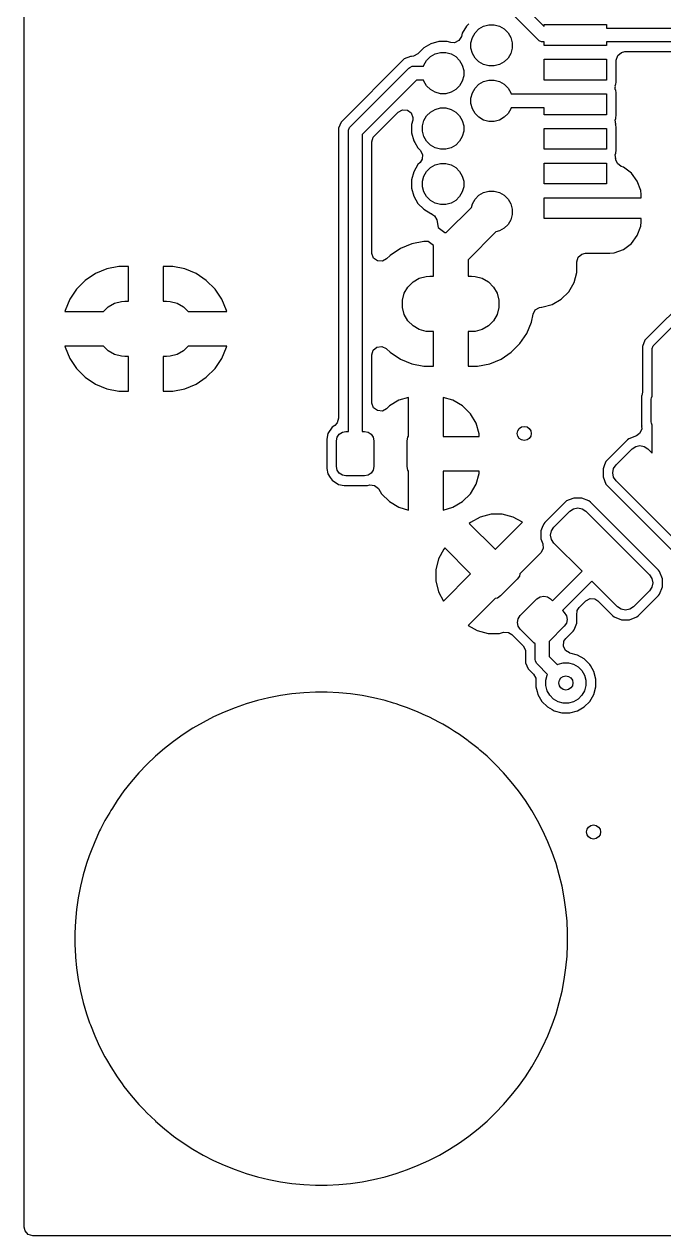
# Model space of a CAD drawing. Header units: inches. Extents: x 5.14 to 7.42, y -4.57 to -3.18.
# Drawn here: x 5.141 to 5.504, y -4.566 to -3.877 of the extents above; entities that cross this region are included whole.
import ezdxf

# ---------------------------------------------------------------- set-up
doc = ezdxf.new("R2010")
doc.units = ezdxf.units.IN
doc.header["$MEASUREMENT"] = 0
doc.layers.add('F.Cu', color=13, linetype='CONTINUOUS', true_color=0xc83434)

msp = doc.modelspace()

# ---------------------------------------------------------------- linework, layer by layer
at = {"layer": 'F.Cu', "linetype": 'CONTINUOUS'}
for p, q in [((5.14062, -4.04061), (5.14062, -3.68707)), ((5.41764, -3.86028), (5.43606, -3.87871)), ((5.43253, -3.88631), (5.41343, -3.86721)), ((5.39182, -3.87844), (5.38947, -3.88252)), ((5.39313, -3.87713), (5.39182, -3.87844)), ((5.39182, -3.87844), (5.39182, -3.87844)), ((5.39677, -3.88224), (5.39895, -3.88006)), ((5.39895, -3.88006), (5.40162, -3.87852)), ((5.40162, -3.87852), (5.4046, -3.87772)), ((5.4046, -3.87772), (5.40768, -3.87772)), ((5.40768, -3.87772), (5.41066, -3.87852)), ((5.41066, -3.87852), (5.41333, -3.88006)), ((5.41333, -3.88006), (5.41551, -3.88224)), ((5.43606, -3.87871), (5.43606, -3.87762)), ((5.43606, -3.87762), (5.4715, -3.87762)), ((5.4715, -3.87762), (5.4715, -3.87959)), ((5.4715, -3.87959), (5.57861, -3.87959)), ((5.37168, -3.8885), (5.3676, -3.89086)), ((5.37623, -3.88728), (5.37168, -3.8885)), ((5.37168, -3.8885), (5.37168, -3.8885)), ((5.38094, -3.88728), (5.37623, -3.88728)), ((5.38299, -3.88783), (5.38094, -3.88728)), ((5.38506, -3.88793), (5.38299, -3.88783)), ((5.38754, -3.88673), (5.38506, -3.88793)), ((5.38897, -3.88438), (5.38754, -3.88673)), ((5.38947, -3.88252), (5.38897, -3.88438)), ((5.38947, -3.88252), (5.38947, -3.88252)), ((5.39443, -3.88789), (5.39523, -3.88491)), ((5.39443, -3.89097), (5.39443, -3.88789)), ((5.39523, -3.88491), (5.39677, -3.88224)), ((5.41551, -3.88224), (5.41705, -3.88491)), ((5.41705, -3.88491), (5.41785, -3.88789)), ((5.41785, -3.88789), (5.41785, -3.89097)), ((5.43313, -3.8868), (5.43253, -3.88631)), ((5.43455, -3.88739), (5.43313, -3.8868)), ((5.43531, -3.88746), (5.43455, -3.88739)), ((5.43606, -3.88746), (5.43531, -3.88746)), ((5.43606, -3.88943), (5.43606, -3.88746)), ((5.58024, -3.88746), (5.4715, -3.88746)), ((5.4715, -3.88746), (5.4715, -3.88943)), ((5.36416, -3.89429), (5.36175, -3.89561)), ((5.3676, -3.89086), (5.36416, -3.89429)), ((5.3676, -3.89086), (5.3676, -3.89086)), ((5.37139, -3.89581), (5.37406, -3.89427)), ((5.37406, -3.89427), (5.37704, -3.89347)), ((5.37704, -3.89347), (5.38012, -3.89347)), ((5.38012, -3.89347), (5.3831, -3.89427)), ((5.3831, -3.89427), (5.38577, -3.89581)), ((5.39523, -3.89395), (5.39443, -3.89097)), ((5.39677, -3.89662), (5.39523, -3.89395)), ((5.41705, -3.89395), (5.41551, -3.89662)), ((5.41785, -3.89097), (5.41705, -3.89395)), ((5.4715, -3.88943), (5.43606, -3.88943)), ((5.47702, -3.89786), (5.47779, -3.89522)), ((5.47779, -3.89522), (5.47987, -3.89342)), ((5.47987, -3.89342), (5.4819, -3.89298)), ((5.4819, -3.89298), (5.58212, -3.89298)), ((5.35652, -3.89716), (5.32068, -3.933)), ((5.36, -3.89572), (5.35652, -3.89716)), ((5.3591, -3.90239), (5.35969, -3.9019)), ((5.35969, -3.9019), (5.36111, -3.90132)), ((5.36071, -3.89572), (5.36, -3.89572)), ((5.36175, -3.89561), (5.36071, -3.89572)), ((5.36111, -3.90132), (5.36188, -3.90124)), ((5.36188, -3.90124), (5.36751, -3.90124)), ((5.36751, -3.90124), (5.36767, -3.90066)), ((5.36767, -3.90066), (5.36921, -3.89799)), ((5.36921, -3.89799), (5.37139, -3.89581)), ((5.38577, -3.89581), (5.38795, -3.89799)), ((5.38795, -3.89799), (5.38949, -3.90066)), ((5.38949, -3.90066), (5.39029, -3.90364)), ((5.39895, -3.8988), (5.39677, -3.89662)), ((5.40162, -3.90034), (5.39895, -3.8988)), ((5.4046, -3.90114), (5.40162, -3.90034)), ((5.40768, -3.90114), (5.4046, -3.90114)), ((5.41066, -3.90034), (5.40768, -3.90114)), ((5.41333, -3.8988), (5.41066, -3.90034)), ((5.41551, -3.89662), (5.41333, -3.8988)), ((5.43606, -3.90911), (5.43606, -3.8973)), ((5.43606, -3.8973), (5.4715, -3.8973)), ((5.4715, -3.8973), (5.4715, -3.90911)), ((5.47702, -3.90478), (5.47702, -3.89786)), ((5.32592, -3.93557), (5.3591, -3.90239)), ((5.36351, -3.90911), (5.33264, -3.93999)), ((5.36751, -3.90911), (5.36351, -3.90911)), ((5.36767, -3.9097), (5.36751, -3.90911)), ((5.39029, -3.90672), (5.38949, -3.9097)), ((5.39029, -3.90364), (5.39029, -3.90672)), ((5.40162, -3.91001), (5.4046, -3.90922)), ((5.4046, -3.90922), (5.40768, -3.90922)), ((5.40768, -3.90922), (5.41066, -3.91001)), ((5.4715, -3.90911), (5.43606, -3.90911)), ((5.47702, -3.90966), (5.47702, -3.90478)), ((5.36921, -3.91237), (5.36767, -3.9097)), ((5.37139, -3.91455), (5.36921, -3.91237)), ((5.37406, -3.91609), (5.37139, -3.91455)), ((5.37704, -3.91689), (5.37406, -3.91609)), ((5.3831, -3.91609), (5.38012, -3.91689)), ((5.38577, -3.91455), (5.3831, -3.91609)), ((5.38795, -3.91237), (5.38577, -3.91455)), ((5.38949, -3.9097), (5.38795, -3.91237)), ((5.39523, -3.91641), (5.39677, -3.91374)), ((5.39677, -3.91374), (5.39895, -3.91155)), ((5.39895, -3.91155), (5.40162, -3.91001)), ((5.41066, -3.91001), (5.41333, -3.91155)), ((5.41333, -3.91155), (5.41551, -3.91374)), ((5.41551, -3.91374), (5.41705, -3.91641)), ((5.47637, -3.91338), (5.4765, -3.91279)), ((5.47644, -3.91446), (5.47637, -3.91338)), ((5.47644, -3.91218), (5.47667, -3.91138)), ((5.4765, -3.91279), (5.47644, -3.91218)), ((5.4767, -3.91483), (5.47644, -3.91446)), ((5.47667, -3.91138), (5.47688, -3.91035)), ((5.47702, -3.91644), (5.4767, -3.91483)), ((5.47688, -3.91035), (5.47702, -3.90966)), ((5.38012, -3.91689), (5.37704, -3.91689)), ((5.39443, -3.91938), (5.39523, -3.91641)), ((5.39443, -3.92247), (5.39443, -3.91938)), ((5.39523, -3.92545), (5.39443, -3.92247)), ((5.41705, -3.91641), (5.41721, -3.91699)), ((5.41721, -3.91699), (5.43606, -3.91699)), ((5.43606, -3.91699), (5.4715, -3.91699)), ((5.4715, -3.91699), (5.4715, -3.9288)), ((5.47702, -3.92447), (5.47702, -3.91644)), ((5.34636, -3.93407), (5.35314, -3.92729)), ((5.35314, -3.92729), (5.35556, -3.92597)), ((5.35556, -3.92597), (5.3583, -3.92617)), ((5.3583, -3.92617), (5.3605, -3.92782)), ((5.3605, -3.92782), (5.36146, -3.93039)), ((5.36767, -3.93215), (5.36921, -3.92948)), ((5.36921, -3.92948), (5.37139, -3.9273)), ((5.37139, -3.9273), (5.37406, -3.92576)), ((5.37406, -3.92576), (5.37704, -3.92496)), ((5.37704, -3.92496), (5.38012, -3.92496)), ((5.38012, -3.92496), (5.3831, -3.92576)), ((5.3831, -3.92576), (5.38577, -3.9273)), ((5.38577, -3.9273), (5.38795, -3.92948)), ((5.38795, -3.92948), (5.38949, -3.93215)), ((5.39677, -3.92812), (5.39523, -3.92545)), ((5.39895, -3.9303), (5.39677, -3.92812)), ((5.41551, -3.92812), (5.41333, -3.9303)), ((5.41705, -3.92545), (5.41551, -3.92812)), ((5.41721, -3.92486), (5.41705, -3.92545)), ((5.43606, -3.92486), (5.41721, -3.92486)), ((5.43606, -3.9288), (5.43606, -3.92486)), ((5.4715, -3.9288), (5.43606, -3.9288)), ((5.47679, -3.93049), (5.47702, -3.92934)), ((5.47702, -3.92934), (5.47702, -3.92447)), ((5.32068, -3.933), (5.31924, -3.93647)), ((5.31924, -3.93647), (5.31924, -4.10124)), ((5.32484, -3.93759), (5.32543, -3.93617)), ((5.32543, -3.93617), (5.32592, -3.93557)), ((5.33959, -3.94084), (5.34636, -3.93407)), ((5.36131, -3.932), (5.36069, -3.93432)), ((5.36069, -3.93432), (5.36069, -3.93432)), ((5.36069, -3.93432), (5.36069, -3.93903)), ((5.36146, -3.93039), (5.36131, -3.932)), ((5.36687, -3.93513), (5.36767, -3.93215)), ((5.36687, -3.93821), (5.36687, -3.93513)), ((5.38949, -3.93215), (5.39029, -3.93513)), ((5.39029, -3.93513), (5.39029, -3.93821)), ((5.40162, -3.93184), (5.39895, -3.9303)), ((5.4046, -3.93264), (5.40162, -3.93184)), ((5.40768, -3.93264), (5.4046, -3.93264)), ((5.41066, -3.93184), (5.40768, -3.93264)), ((5.41333, -3.9303), (5.41066, -3.93184)), ((5.43606, -3.94848), (5.43606, -3.93667)), ((5.43606, -3.93667), (5.4715, -3.93667)), ((5.4715, -3.93667), (5.4715, -3.94848)), ((5.47644, -3.93187), (5.47667, -3.93106)), ((5.47667, -3.93403), (5.47644, -3.93187)), ((5.4766, -3.93405), (5.47667, -3.93403)), ((5.4767, -3.93452), (5.4766, -3.93405)), ((5.47667, -3.93106), (5.47679, -3.93049)), ((5.47702, -3.93613), (5.4767, -3.93452)), ((5.47702, -3.94903), (5.47702, -3.93613)), ((5.32476, -3.93836), (5.32484, -3.93759)), ((5.32476, -4.1088), (5.32476, -3.93836)), ((5.33264, -3.93999), (5.33264, -4.1088)), ((5.33816, -3.94429), (5.33893, -3.94166)), ((5.33893, -3.94166), (5.33959, -3.94084)), ((5.36069, -3.93903), (5.36191, -3.94358)), ((5.36191, -3.94358), (5.36191, -3.94358)), ((5.36191, -3.94358), (5.36191, -3.94358)), ((5.36191, -3.94358), (5.36251, -3.94463)), ((5.36767, -3.94119), (5.36687, -3.93821)), ((5.36921, -3.94386), (5.36767, -3.94119)), ((5.38949, -3.94119), (5.38795, -3.94386)), ((5.39029, -3.93821), (5.38949, -3.94119)), ((5.33816, -4.00733), (5.33816, -3.94429)), ((5.36251, -3.94463), (5.36426, -3.94766)), ((5.36426, -3.94766), (5.36426, -3.94766)), ((5.36426, -3.94766), (5.36557, -3.94897)), ((5.36557, -3.94897), (5.36689, -3.95138)), ((5.37139, -3.94604), (5.36921, -3.94386)), ((5.37406, -3.94759), (5.37139, -3.94604)), ((5.37704, -3.94838), (5.37406, -3.94759)), ((5.38012, -3.94838), (5.37704, -3.94838)), ((5.3831, -3.94759), (5.38012, -3.94838)), ((5.38577, -3.94604), (5.3831, -3.94759)), ((5.38795, -3.94386), (5.38577, -3.94604)), ((5.4715, -3.94848), (5.43606, -3.94848)), ((5.4767, -3.95064), (5.47702, -3.94903)), ((5.36426, -3.95718), (5.36191, -3.96126)), ((5.36557, -3.95587), (5.36426, -3.95718)), ((5.36426, -3.95718), (5.36426, -3.95718)), ((5.3667, -3.95413), (5.36557, -3.95587)), ((5.36689, -3.95138), (5.3667, -3.95413)), ((5.37139, -3.9588), (5.37406, -3.95726)), ((5.37406, -3.95726), (5.37704, -3.95646)), ((5.37704, -3.95646), (5.38012, -3.95646)), ((5.38012, -3.95646), (5.3831, -3.95726)), ((5.3831, -3.95726), (5.38577, -3.9588)), ((5.43606, -3.96817), (5.43606, -3.95636)), ((5.43606, -3.95636), (5.4715, -3.95636)), ((5.4715, -3.95636), (5.4715, -3.96817)), ((5.47644, -3.95155), (5.47667, -3.95075)), ((5.47667, -3.95372), (5.47644, -3.95155)), ((5.4766, -3.95373), (5.47667, -3.95372)), ((5.4767, -3.9542), (5.4766, -3.95373)), ((5.47667, -3.95075), (5.4767, -3.95064)), ((5.47675, -3.95448), (5.4767, -3.9542)), ((5.4767, -3.9542), (5.4767, -3.9542)), ((5.47676, -3.95452), (5.47675, -3.95448)), ((5.47764, -3.9565), (5.47676, -3.95452)), ((5.47984, -3.95815), (5.47764, -3.9565)), ((5.36191, -3.96126), (5.36069, -3.96581)), ((5.36191, -3.96126), (5.36191, -3.96126)), ((5.36687, -3.96663), (5.36767, -3.96365)), ((5.36767, -3.96365), (5.36921, -3.96098)), ((5.36921, -3.96098), (5.37139, -3.9588)), ((5.38577, -3.9588), (5.38795, -3.96098)), ((5.38795, -3.96098), (5.38949, -3.96365)), ((5.38949, -3.96365), (5.39029, -3.96663)), ((5.48103, -3.95859), (5.47984, -3.95815)), ((5.48556, -3.96198), (5.48103, -3.95859)), ((5.48103, -3.95859), (5.48103, -3.95859)), ((5.48895, -3.96651), (5.48556, -3.96198)), ((5.48556, -3.96198), (5.48556, -3.96198)), ((5.58618, -3.96409), (5.49328, -4.05698)), ((5.36069, -3.96581), (5.36069, -3.97053)), ((5.36069, -3.97053), (5.36191, -3.97508)), ((5.36687, -3.96971), (5.36687, -3.96663)), ((5.36767, -3.97269), (5.36687, -3.96971)), ((5.39029, -3.96971), (5.38949, -3.97269)), ((5.39029, -3.96663), (5.39029, -3.96971)), ((5.4715, -3.96817), (5.43606, -3.96817)), ((5.49093, -3.97182), (5.48895, -3.96651)), ((5.48895, -3.96651), (5.48895, -3.96651)), ((5.49852, -4.05956), (5.58875, -3.96932)), ((5.36191, -3.97508), (5.36426, -3.97916)), ((5.36921, -3.97536), (5.36767, -3.97269)), ((5.37139, -3.97754), (5.36921, -3.97536)), ((5.37406, -3.97908), (5.37139, -3.97754)), ((5.38577, -3.97754), (5.3831, -3.97908)), ((5.38795, -3.97536), (5.38577, -3.97754)), ((5.38949, -3.97269), (5.38795, -3.97536)), ((5.39523, -3.9794), (5.39677, -3.97673)), ((5.39677, -3.97673), (5.39895, -3.97455)), ((5.39895, -3.97455), (5.40162, -3.97301)), ((5.40162, -3.97301), (5.4046, -3.97221)), ((5.4046, -3.97221), (5.40768, -3.97221)), ((5.40768, -3.97221), (5.41066, -3.97301)), ((5.41066, -3.97301), (5.41333, -3.97455)), ((5.41333, -3.97455), (5.41551, -3.97673)), ((5.41551, -3.97673), (5.41705, -3.9794)), ((5.43606, -3.98785), (5.43606, -3.97604)), ((5.43606, -3.97604), (5.4715, -3.97604)), ((5.4715, -3.97604), (5.49118, -3.97604)), ((5.49118, -3.97416), (5.49093, -3.97182)), ((5.49093, -3.97182), (5.49093, -3.97182)), ((5.49118, -3.97604), (5.49118, -3.97416)), ((5.49118, -3.97416), (5.49118, -3.97416)), ((5.36426, -3.97916), (5.3676, -3.98249)), ((5.3676, -3.98249), (5.37168, -3.98484)), ((5.37168, -3.98484), (5.37168, -3.98484)), ((5.37168, -3.98484), (5.37197, -3.98497)), ((5.37704, -3.97988), (5.37406, -3.97908)), ((5.38012, -3.97988), (5.37704, -3.97988)), ((5.3831, -3.97908), (5.38012, -3.97988)), ((5.38041, -3.99573), (5.39468, -3.98146)), ((5.39468, -3.98146), (5.39523, -3.9794)), ((5.41705, -3.9794), (5.41785, -3.98238)), ((5.41785, -3.98238), (5.41785, -3.98546)), ((5.37197, -3.98497), (5.37192, -3.98508)), ((5.37192, -3.98508), (5.37377, -3.98621)), ((5.37377, -3.98621), (5.37495, -3.98854)), ((5.37495, -3.98854), (5.37582, -3.99291)), ((5.41551, -3.99111), (5.41333, -3.99329)), ((5.41705, -3.98844), (5.41551, -3.99111)), ((5.41785, -3.98546), (5.41705, -3.98844)), ((5.45866, -3.98785), (5.43606, -3.98785)), ((5.49118, -3.98785), (5.45866, -3.98785)), ((5.49093, -3.99208), (5.49118, -3.98974)), ((5.49118, -3.98974), (5.49118, -3.98785)), ((5.49118, -3.98974), (5.49118, -3.98974)), ((5.37582, -3.99291), (5.37958, -3.99573)), ((5.37958, -3.99573), (5.38041, -3.99573)), ((5.38041, -3.99573), (5.38041, -3.99573)), ((5.4086, -3.99538), (5.39276, -4.01122)), ((5.41066, -3.99483), (5.4086, -3.99538)), ((5.41333, -3.99329), (5.41066, -3.99483)), ((5.48556, -4.00192), (5.48895, -3.99739)), ((5.48895, -3.99739), (5.49093, -3.99208)), ((5.48895, -3.99739), (5.48895, -3.99739)), ((5.49093, -3.99208), (5.49093, -3.99208)), ((5.35432, -4.00488), (5.34852, -4.00876)), ((5.36077, -4.00221), (5.35432, -4.00488)), ((5.35432, -4.00488), (5.35432, -4.00488)), ((5.36761, -4.00085), (5.36077, -4.00221)), ((5.36077, -4.00221), (5.36077, -4.00221)), ((5.37013, -4.00085), (5.36761, -4.00085)), ((5.37307, -4.00305), (5.37013, -4.00085)), ((5.37307, -4.02053), (5.37307, -4.00305)), ((5.47572, -4.00729), (5.48103, -4.00531)), ((5.48103, -4.00531), (5.48556, -4.00192)), ((5.48103, -4.00531), (5.48103, -4.00531)), ((5.48556, -4.00192), (5.48556, -4.00192)), ((5.33817, -4.00768), (5.33816, -4.00733)), ((5.33913, -4.01025), (5.33817, -4.00768)), ((5.34133, -4.0119), (5.33913, -4.01025)), ((5.34408, -4.0121), (5.34133, -4.0119)), ((5.34649, -4.01078), (5.34408, -4.0121)), ((5.34852, -4.00876), (5.34649, -4.01078)), ((5.34852, -4.00876), (5.34852, -4.00876)), ((5.39276, -4.01122), (5.39276, -4.02053)), ((5.45455, -4.01242), (5.45532, -4.00978)), ((5.45455, -4.01842), (5.45455, -4.01242)), ((5.45532, -4.00978), (5.4574, -4.00798)), ((5.4574, -4.00798), (5.45943, -4.00754)), ((5.45943, -4.00754), (5.47338, -4.00754)), ((5.47338, -4.00754), (5.47572, -4.00729)), ((5.47338, -4.00754), (5.47338, -4.00754)), ((5.47572, -4.00729), (5.47572, -4.00729)), ((5.18109, -4.01905), (5.17529, -4.02293)), ((5.18754, -4.01638), (5.18109, -4.01905)), ((5.18109, -4.01905), (5.18109, -4.01905)), ((5.19438, -4.01502), (5.18754, -4.01638)), ((5.18754, -4.01638), (5.18754, -4.01638)), ((5.19984, -4.01502), (5.19438, -4.01502)), ((5.19984, -4.0347), (5.19984, -4.01502)), ((5.22499, -4.01502), (5.21953, -4.01502)), ((5.21953, -4.01502), (5.21953, -4.0347)), ((5.23183, -4.01638), (5.22499, -4.01502)), ((5.23828, -4.01905), (5.23183, -4.01638)), ((5.23183, -4.01638), (5.23183, -4.01638)), ((5.24408, -4.02293), (5.23828, -4.01905)), ((5.23828, -4.01905), (5.23828, -4.01905)), ((5.45299, -4.02422), (5.45455, -4.01842)), ((5.17529, -4.02293), (5.17035, -4.02787)), ((5.17529, -4.02293), (5.17529, -4.02293)), ((5.24902, -4.02787), (5.24408, -4.02293)), ((5.24408, -4.02293), (5.24408, -4.02293)), ((5.35861, -4.02669), (5.36152, -4.02379)), ((5.36152, -4.02379), (5.36508, -4.02173)), ((5.36508, -4.02173), (5.36905, -4.02067)), ((5.36905, -4.02067), (5.3711, -4.02053)), ((5.3711, -4.02053), (5.37307, -4.02053)), ((5.39276, -4.02053), (5.39472, -4.02053)), ((5.39472, -4.02053), (5.39678, -4.02067)), ((5.39678, -4.02067), (5.40075, -4.02173)), ((5.40075, -4.02173), (5.40431, -4.02379)), ((5.40431, -4.02379), (5.40722, -4.02669)), ((5.44999, -4.02942), (5.45299, -4.02422)), ((5.17035, -4.02787), (5.16647, -4.03367)), ((5.17035, -4.02787), (5.17035, -4.02787)), ((5.2529, -4.03367), (5.24902, -4.02787)), ((5.24902, -4.02787), (5.24902, -4.02787)), ((5.35549, -4.03422), (5.35655, -4.03025)), ((5.35655, -4.03025), (5.35861, -4.02669)), ((5.40722, -4.02669), (5.40927, -4.03025)), ((5.40927, -4.03025), (5.41034, -4.03422)), ((5.44574, -4.03367), (5.44999, -4.02942)), ((5.16647, -4.03367), (5.1638, -4.04012)), ((5.16647, -4.03367), (5.16647, -4.03367)), ((5.18564, -4.04061), (5.18829, -4.03796)), ((5.18829, -4.03796), (5.19185, -4.0359)), ((5.19185, -4.0359), (5.19582, -4.03484)), ((5.19582, -4.03484), (5.19787, -4.0347)), ((5.19787, -4.0347), (5.19984, -4.0347)), ((5.21953, -4.0347), (5.2215, -4.0347)), ((5.2215, -4.0347), (5.22355, -4.03484)), ((5.22355, -4.03484), (5.22752, -4.0359)), ((5.22752, -4.0359), (5.23108, -4.03796)), ((5.23108, -4.03796), (5.23373, -4.04061)), ((5.25557, -4.04012), (5.2529, -4.03367)), ((5.2529, -4.03367), (5.2529, -4.03367)), ((5.35549, -4.03834), (5.35549, -4.03422)), ((5.35655, -4.04231), (5.35549, -4.03834)), ((5.41034, -4.03834), (5.40927, -4.04231)), ((5.41034, -4.03422), (5.41034, -4.03834)), ((5.42968, -4.04216), (5.43096, -4.03972)), ((5.43096, -4.03972), (5.43335, -4.03836)), ((5.43335, -4.03836), (5.43447, -4.03823)), ((5.43447, -4.03823), (5.43474, -4.03823)), ((5.43474, -4.03823), (5.44054, -4.03667)), ((5.43474, -4.03823), (5.43474, -4.03823)), ((5.44054, -4.03667), (5.44574, -4.03367)), ((5.14062, -4.16101), (5.14062, -4.04061)), ((5.1638, -4.04012), (5.1637, -4.04061)), ((5.1637, -4.04061), (5.18564, -4.04061)), ((5.1638, -4.04012), (5.1638, -4.04012)), ((5.23373, -4.04061), (5.25567, -4.04061)), ((5.25567, -4.04061), (5.25557, -4.04012)), ((5.25557, -4.04012), (5.25557, -4.04012)), ((5.35861, -4.04587), (5.35655, -4.04231)), ((5.36152, -4.04877), (5.35861, -4.04587)), ((5.40722, -4.04587), (5.40431, -4.04877)), ((5.40927, -4.04231), (5.40722, -4.04587)), ((5.42613, -4.05306), (5.4288, -4.04661)), ((5.4288, -4.04661), (5.42968, -4.04216)), ((5.4288, -4.04661), (5.4288, -4.04661)), ((5.36508, -4.05083), (5.36152, -4.04877)), ((5.36905, -4.05189), (5.36508, -4.05083)), ((5.3711, -4.05203), (5.36905, -4.05189)), ((5.37307, -4.05203), (5.3711, -4.05203)), ((5.37307, -4.07171), (5.37307, -4.05203)), ((5.39472, -4.05203), (5.39276, -4.05203)), ((5.39276, -4.05203), (5.39276, -4.07171)), ((5.39678, -4.05189), (5.39472, -4.05203)), ((5.40075, -4.05083), (5.39678, -4.05189)), ((5.40431, -4.04877), (5.40075, -4.05083)), ((5.42225, -4.05887), (5.42612, -4.05306)), ((5.42612, -4.05306), (5.42613, -4.05306)), ((5.1637, -4.0603), (5.1638, -4.06079)), ((5.18564, -4.0603), (5.1637, -4.0603)), ((5.18829, -4.06295), (5.18564, -4.0603)), ((5.23373, -4.0603), (5.23108, -4.06295)), ((5.25567, -4.0603), (5.23373, -4.0603)), ((5.25557, -4.06079), (5.25567, -4.0603)), ((5.34101, -4.06079), (5.34373, -4.0604)), ((5.34373, -4.0604), (5.34624, -4.06154)), ((5.41731, -4.0638), (5.42225, -4.05887)), ((5.42225, -4.05887), (5.42225, -4.05887)), ((5.49328, -4.05698), (5.49185, -4.06046)), ((5.49185, -4.06046), (5.49185, -4.0864)), ((5.49744, -4.06157), (5.49803, -4.06015)), ((5.49803, -4.06015), (5.49852, -4.05956)), ((5.1638, -4.06079), (5.1638, -4.06079)), ((5.1638, -4.06079), (5.16647, -4.06724)), ((5.16647, -4.06724), (5.16647, -4.06724)), ((5.16647, -4.06724), (5.17035, -4.07304)), ((5.19185, -4.065), (5.18829, -4.06295)), ((5.19582, -4.06607), (5.19185, -4.065)), ((5.19787, -4.0662), (5.19582, -4.06607)), ((5.19984, -4.0662), (5.19787, -4.0662)), ((5.19984, -4.08589), (5.19984, -4.0662)), ((5.2215, -4.0662), (5.21953, -4.0662)), ((5.21953, -4.0662), (5.21953, -4.08589)), ((5.22355, -4.06607), (5.2215, -4.0662)), ((5.22752, -4.065), (5.22355, -4.06607)), ((5.23108, -4.06295), (5.22752, -4.065)), ((5.24902, -4.07304), (5.2529, -4.06724)), ((5.2529, -4.06724), (5.25557, -4.06079)), ((5.2529, -4.06724), (5.2529, -4.06724)), ((5.25557, -4.06079), (5.25557, -4.06079)), ((5.33816, -4.06523), (5.33893, -4.06259)), ((5.33816, -4.09236), (5.33816, -4.06523)), ((5.33893, -4.06259), (5.34101, -4.06079)), ((5.34624, -4.06154), (5.34649, -4.06178)), ((5.34649, -4.06178), (5.34852, -4.0638)), ((5.34852, -4.0638), (5.34852, -4.0638)), ((5.34852, -4.0638), (5.35432, -4.06768)), ((5.41151, -4.06768), (5.41731, -4.0638)), ((5.41731, -4.0638), (5.41731, -4.0638)), ((5.49736, -4.06234), (5.49744, -4.06157)), ((5.49736, -4.08866), (5.49736, -4.06234)), ((5.17035, -4.07304), (5.17035, -4.07304)), ((5.17035, -4.07304), (5.17529, -4.07798)), ((5.24408, -4.07798), (5.24902, -4.07304)), ((5.24902, -4.07304), (5.24902, -4.07304)), ((5.35432, -4.06768), (5.35432, -4.06768)), ((5.35432, -4.06768), (5.36077, -4.07035)), ((5.36077, -4.07035), (5.36077, -4.07035)), ((5.36077, -4.07035), (5.36761, -4.07171)), ((5.36761, -4.07171), (5.36761, -4.07171)), ((5.36761, -4.07171), (5.37307, -4.07171)), ((5.39276, -4.07171), (5.39821, -4.07171)), ((5.39821, -4.07171), (5.40506, -4.07035)), ((5.39821, -4.07171), (5.39821, -4.07171)), ((5.40506, -4.07035), (5.41151, -4.06768)), ((5.40506, -4.07035), (5.40506, -4.07035)), ((5.41151, -4.06768), (5.41151, -4.06768)), ((5.17529, -4.07798), (5.17529, -4.07798)), ((5.17529, -4.07798), (5.18109, -4.08185)), ((5.23828, -4.08185), (5.24408, -4.07798)), ((5.24408, -4.07798), (5.24408, -4.07798)), ((5.18109, -4.08185), (5.18109, -4.08185)), ((5.18109, -4.08185), (5.18754, -4.08452)), ((5.18754, -4.08452), (5.18754, -4.08452)), ((5.18754, -4.08452), (5.19438, -4.08589)), ((5.19438, -4.08589), (5.19438, -4.08589)), ((5.19438, -4.08589), (5.19984, -4.08589)), ((5.21953, -4.08589), (5.22499, -4.08589)), ((5.22499, -4.08589), (5.23183, -4.08452)), ((5.22499, -4.08589), (5.22499, -4.08589)), ((5.23183, -4.08452), (5.23828, -4.08185)), ((5.23183, -4.08452), (5.23183, -4.08452)), ((5.23828, -4.08185), (5.23828, -4.08185)), ((5.49185, -4.0864), (5.49147, -4.08827)), ((5.33817, -4.09271), (5.33816, -4.09236)), ((5.33913, -4.09528), (5.33817, -4.09271)), ((5.3481, -4.0942), (5.34649, -4.09581)), ((5.35354, -4.09099), (5.3481, -4.0942)), ((5.3481, -4.0942), (5.3481, -4.0942)), ((5.35902, -4.0894), (5.35354, -4.09099)), ((5.35354, -4.09099), (5.35354, -4.09099)), ((5.35902, -4.11151), (5.35902, -4.0894)), ((5.35902, -4.0894), (5.35902, -4.0894)), ((5.38418, -4.09099), (5.3787, -4.0894)), ((5.3787, -4.0894), (5.3787, -4.0894)), ((5.3787, -4.0894), (5.3787, -4.11151)), ((5.38962, -4.0942), (5.38418, -4.09099)), ((5.38418, -4.09099), (5.38418, -4.09099)), ((5.39408, -4.09867), (5.38962, -4.0942)), ((5.38962, -4.0942), (5.38962, -4.0942)), ((5.49147, -4.08827), (5.49135, -4.08858)), ((5.49135, -4.08858), (5.49135, -4.08858)), ((5.49135, -4.08858), (5.49135, -4.10521)), ((5.49686, -4.09046), (5.49694, -4.08969)), ((5.49686, -4.10332), (5.49686, -4.09046)), ((5.49694, -4.08969), (5.49736, -4.08866)), ((5.31924, -4.10124), (5.31847, -4.10388)), ((5.34133, -4.09693), (5.33913, -4.09528)), ((5.34408, -4.09713), (5.34133, -4.09693)), ((5.34649, -4.09581), (5.34408, -4.09713)), ((5.3973, -4.10411), (5.39408, -4.09867)), ((5.39408, -4.09867), (5.39408, -4.09867)), ((5.31557, -4.1063), (5.31318, -4.10989)), ((5.31707, -4.1053), (5.31557, -4.1063)), ((5.31847, -4.10388), (5.31707, -4.1053)), ((5.32135, -4.1092), (5.32339, -4.1088)), ((5.32339, -4.1088), (5.32476, -4.1088)), ((5.33264, -4.1088), (5.33402, -4.1088)), ((5.33402, -4.1088), (5.33605, -4.1092)), ((5.39906, -4.11017), (5.3973, -4.10411)), ((5.3973, -4.10411), (5.3973, -4.10411)), ((5.49146, -4.10752), (5.49023, -4.10998)), ((5.49144, -4.10568), (5.49127, -4.10571)), ((5.49127, -4.10571), (5.49146, -4.10752)), ((5.49135, -4.10521), (5.49144, -4.10568)), ((5.49694, -4.10409), (5.49686, -4.10332)), ((5.49736, -4.10512), (5.49694, -4.10409)), ((5.49736, -4.12106), (5.49736, -4.10512)), ((5.31318, -4.10989), (5.31255, -4.11305)), ((5.31255, -4.11305), (5.31255, -4.12975)), ((5.31318, -4.10989), (5.31318, -4.10989)), ((5.31807, -4.11411), (5.31848, -4.11208)), ((5.31807, -4.12868), (5.31807, -4.11411)), ((5.31848, -4.11208), (5.31963, -4.11036)), ((5.31963, -4.11036), (5.32135, -4.1092)), ((5.33605, -4.1092), (5.33777, -4.11036)), ((5.33777, -4.11036), (5.33893, -4.11208)), ((5.33893, -4.11208), (5.33933, -4.11411)), ((5.33933, -4.11411), (5.33933, -4.12868)), ((5.35823, -4.11411), (5.35863, -4.11208)), ((5.35823, -4.12868), (5.35823, -4.11411)), ((5.35863, -4.11208), (5.35902, -4.11151)), ((5.3787, -4.11151), (5.37873, -4.11156)), ((5.37873, -4.11156), (5.39917, -4.11156)), ((5.39917, -4.11156), (5.39906, -4.11017)), ((5.39906, -4.11017), (5.39906, -4.11017)), ((5.48329, -4.11351), (5.47172, -4.12508)), ((5.48407, -4.11289), (5.48329, -4.11351)), ((5.48329, -4.11351), (5.48329, -4.11351)), ((5.48842, -4.1112), (5.48407, -4.11289)), ((5.49023, -4.10998), (5.48842, -4.1112)), ((5.47688, -4.12772), (5.48593, -4.11867)), ((5.48593, -4.11867), (5.48801, -4.11729)), ((5.48801, -4.11729), (5.49045, -4.1168)), ((5.49045, -4.1168), (5.4929, -4.11729)), ((5.4929, -4.11729), (5.49498, -4.11867)), ((5.49498, -4.11867), (5.49736, -4.12106)), ((5.31848, -4.13072), (5.31807, -4.12868)), ((5.33933, -4.12868), (5.33893, -4.13072)), ((5.35863, -4.13072), (5.35823, -4.12868)), ((5.47036, -4.12778), (5.46949, -4.13002)), ((5.4711, -4.12586), (5.47036, -4.12778)), ((5.47172, -4.12508), (5.4711, -4.12586)), ((5.47172, -4.12508), (5.47172, -4.12508)), ((5.4755, -4.1298), (5.47688, -4.12772)), ((5.31255, -4.12975), (5.31318, -4.13291)), ((5.31318, -4.13291), (5.31318, -4.13291)), ((5.31318, -4.13291), (5.31446, -4.13483)), ((5.31446, -4.13483), (5.31557, -4.13649)), ((5.31963, -4.13244), (5.31848, -4.13072)), ((5.32135, -4.13359), (5.31963, -4.13244)), ((5.32339, -4.134), (5.32135, -4.13359)), ((5.33402, -4.134), (5.32339, -4.134)), ((5.33605, -4.13359), (5.33402, -4.134)), ((5.33777, -4.13244), (5.33605, -4.13359)), ((5.33893, -4.13072), (5.33777, -4.13244)), ((5.35902, -4.13129), (5.35863, -4.13072)), ((5.35902, -4.1534), (5.35902, -4.13129)), ((5.37873, -4.13124), (5.3787, -4.13129)), ((5.3787, -4.13129), (5.3787, -4.1534)), ((5.39917, -4.13124), (5.37873, -4.13124)), ((5.3973, -4.13869), (5.39906, -4.13262)), ((5.39906, -4.13262), (5.39917, -4.13124)), ((5.39906, -4.13262), (5.39906, -4.13262)), ((5.46949, -4.13002), (5.46949, -4.13447)), ((5.46949, -4.13447), (5.4711, -4.13863)), ((5.47501, -4.13225), (5.4755, -4.1298)), ((5.4755, -4.13469), (5.47501, -4.13225)), ((5.47688, -4.13677), (5.4755, -4.13469)), ((5.31557, -4.13649), (5.31916, -4.13889)), ((5.31916, -4.13889), (5.31916, -4.13889)), ((5.31916, -4.13889), (5.31916, -4.13889)), ((5.31916, -4.13889), (5.32232, -4.13952)), ((5.32232, -4.13952), (5.32232, -4.13952)), ((5.32232, -4.13952), (5.32232, -4.13952)), ((5.32232, -4.13952), (5.33508, -4.13952)), ((5.33508, -4.13952), (5.33559, -4.13941)), ((5.33559, -4.13941), (5.3369, -4.13915)), ((5.3369, -4.13915), (5.33964, -4.1394)), ((5.33964, -4.1394), (5.34181, -4.14109)), ((5.34181, -4.14109), (5.34205, -4.14146)), ((5.34205, -4.14146), (5.34363, -4.14413)), ((5.39408, -4.14413), (5.3973, -4.13869)), ((5.3973, -4.13869), (5.3973, -4.13869)), ((5.4711, -4.13863), (5.47172, -4.13941)), ((5.47172, -4.13941), (5.51043, -4.17812)), ((5.51307, -4.17296), (5.47688, -4.13677)), ((5.34363, -4.14413), (5.34363, -4.14413)), ((5.34363, -4.14413), (5.3481, -4.14859)), ((5.3481, -4.14859), (5.3481, -4.14859)), ((5.3481, -4.14859), (5.35354, -4.15181)), ((5.38418, -4.15181), (5.38962, -4.14859)), ((5.38962, -4.14859), (5.39408, -4.14413)), ((5.38962, -4.14859), (5.38962, -4.14859)), ((5.39408, -4.14413), (5.39408, -4.14413)), ((5.44793, -4.14887), (5.43637, -4.16043)), ((5.44872, -4.14825), (5.44793, -4.14887)), ((5.44793, -4.14887), (5.44793, -4.14887)), ((5.45019, -4.14768), (5.44872, -4.14825)), ((5.45287, -4.14664), (5.45019, -4.14768)), ((5.45733, -4.14664), (5.45287, -4.14664)), ((5.46148, -4.14825), (5.45733, -4.14664)), ((5.46227, -4.14887), (5.46148, -4.14825)), ((5.50097, -4.18758), (5.46227, -4.14887)), ((5.35354, -4.15181), (5.35902, -4.1534)), ((5.35902, -4.1534), (5.35902, -4.1534)), ((5.3787, -4.1534), (5.38418, -4.15181)), ((5.40586, -4.15582), (5.3997, -4.15741)), ((5.41223, -4.15582), (5.40586, -4.15582)), ((5.4184, -4.15741), (5.41223, -4.15582)), ((5.44153, -4.16308), (5.45057, -4.15403)), ((5.45057, -4.15403), (5.45265, -4.15264)), ((5.45265, -4.15264), (5.4551, -4.15216)), ((5.4551, -4.15216), (5.45755, -4.15264)), ((5.45755, -4.15264), (5.45962, -4.15403)), ((5.45962, -4.15403), (5.49581, -4.19022)), ((5.14062, -4.1873), (5.14062, -4.16101)), ((5.39412, -4.16047), (5.39349, -4.16101)), ((5.39349, -4.16101), (5.40817, -4.17568)), ((5.3997, -4.15741), (5.39412, -4.16047)), ((5.39412, -4.16047), (5.39412, -4.16047)), ((5.3997, -4.15741), (5.3997, -4.15741)), ((5.40828, -4.17566), (5.42365, -4.16029)), ((5.42365, -4.16029), (5.4184, -4.15741)), ((5.42365, -4.16029), (5.42365, -4.16029)), ((5.43494, -4.1633), (5.43422, -4.16516)), ((5.43574, -4.16122), (5.43494, -4.1633)), ((5.43637, -4.16043), (5.43574, -4.16122)), ((5.43637, -4.16043), (5.43637, -4.16043)), ((5.44014, -4.16515), (5.44153, -4.16308)), ((5.43422, -4.16516), (5.43413, -4.16537)), ((5.43413, -4.16537), (5.43413, -4.16983)), ((5.43413, -4.16983), (5.43517, -4.1725)), ((5.43965, -4.1676), (5.44014, -4.16515)), ((5.44014, -4.17005), (5.43965, -4.1676)), ((5.44153, -4.17213), (5.44014, -4.17005)), ((5.37904, -4.17556), (5.37597, -4.18113)), ((5.37957, -4.17493), (5.37904, -4.17556)), ((5.39425, -4.1896), (5.37957, -4.17493)), ((5.40817, -4.17568), (5.40828, -4.17566)), ((5.4354, -4.17524), (5.43411, -4.17767)), ((5.43517, -4.1725), (5.4354, -4.17524)), ((5.45757, -4.18817), (5.44153, -4.17213)), ((5.37597, -4.18114), (5.37439, -4.1873)), ((5.37597, -4.18113), (5.37597, -4.18114)), ((5.43407, -4.17771), (5.4222, -4.18958)), ((5.43411, -4.17767), (5.43407, -4.17771)), ((5.14062, -4.21901), (5.14062, -4.1873)), ((5.37439, -4.1873), (5.37439, -4.19367)), ((5.37886, -4.20509), (5.39422, -4.18972)), ((5.39422, -4.18972), (5.39425, -4.1896)), ((5.42193, -4.19092), (5.42074, -4.19271)), ((5.4222, -4.18958), (5.42193, -4.19092)), ((5.44078, -4.20496), (5.45757, -4.18817)), ((5.49581, -4.19022), (5.4972, -4.1923)), ((5.5016, -4.18836), (5.50097, -4.18758)), ((5.50321, -4.19252), (5.5016, -4.18836)), ((5.37439, -4.19367), (5.37597, -4.19983)), ((5.42074, -4.19271), (5.41127, -4.20218)), ((5.46314, -4.19374), (5.44635, -4.21053)), ((5.47772, -4.20832), (5.46314, -4.19374)), ((5.4972, -4.19719), (5.49581, -4.19927)), ((5.4972, -4.1923), (5.49769, -4.19474)), ((5.49769, -4.19474), (5.4972, -4.19719)), ((5.5016, -4.20113), (5.50321, -4.19697)), ((5.50321, -4.19697), (5.50321, -4.19252)), ((5.37597, -4.19983), (5.37597, -4.19983)), ((5.37597, -4.19983), (5.37886, -4.20509)), ((5.37886, -4.20509), (5.37886, -4.20509)), ((5.40814, -4.20364), (5.39278, -4.21901)), ((5.40949, -4.20337), (5.40814, -4.20364)), ((5.41127, -4.20218), (5.40949, -4.20337)), ((5.42241, -4.21331), (5.43188, -4.20385)), ((5.43188, -4.20385), (5.43366, -4.20265)), ((5.43366, -4.20265), (5.43577, -4.20223)), ((5.43577, -4.20223), (5.43788, -4.20265)), ((5.43788, -4.20265), (5.43967, -4.20385)), ((5.43967, -4.20385), (5.44078, -4.20496)), ((5.45588, -4.2088), (5.45969, -4.205)), ((5.45969, -4.205), (5.4621, -4.20368)), ((5.4621, -4.20368), (5.46485, -4.20387)), ((5.46485, -4.20387), (5.46659, -4.205)), ((5.46659, -4.205), (5.47507, -4.21348)), ((5.49581, -4.19927), (5.48677, -4.20832)), ((5.48941, -4.21348), (5.50097, -4.20191)), ((5.50097, -4.20191), (5.5016, -4.20113)), ((5.44635, -4.21053), (5.44747, -4.21164)), ((5.44747, -4.21164), (5.44866, -4.21343)), ((5.45454, -4.21315), (5.45481, -4.21041)), ((5.45481, -4.21041), (5.45588, -4.2088)), ((5.47979, -4.2097), (5.47772, -4.20832)), ((5.48224, -4.21019), (5.47979, -4.2097)), ((5.48469, -4.2097), (5.48224, -4.21019)), ((5.48677, -4.20832), (5.48469, -4.2097)), ((5.4208, -4.21721), (5.42122, -4.2151)), ((5.42122, -4.21932), (5.4208, -4.21721)), ((5.42122, -4.2151), (5.42241, -4.21331)), ((5.44866, -4.21765), (5.44747, -4.21944)), ((5.44866, -4.21343), (5.44908, -4.21554)), ((5.44908, -4.21554), (5.44866, -4.21765)), ((5.45311, -4.22145), (5.4546, -4.2176)), ((5.4546, -4.21348), (5.45454, -4.21315)), ((5.4546, -4.2176), (5.4546, -4.21348)), ((5.4546, -4.21348), (5.4546, -4.21348)), ((5.47507, -4.21348), (5.47586, -4.2141)), ((5.47586, -4.2141), (5.48001, -4.21571)), ((5.48001, -4.21571), (5.48001, -4.21571)), ((5.48001, -4.21571), (5.48447, -4.21571)), ((5.48447, -4.21571), (5.48862, -4.2141)), ((5.48447, -4.21571), (5.48447, -4.21571)), ((5.48862, -4.2141), (5.48941, -4.21348)), ((5.14062, -4.39357), (5.14062, -4.21901)), ((5.39278, -4.21901), (5.39803, -4.22189)), ((5.39803, -4.22189), (5.40419, -4.22348)), ((5.40419, -4.22348), (5.40419, -4.22348)), ((5.40419, -4.22348), (5.41056, -4.22348)), ((5.41056, -4.22348), (5.41297, -4.22286)), ((5.41056, -4.22348), (5.41056, -4.22348)), ((5.41297, -4.22286), (5.41571, -4.22295)), ((5.41571, -4.22295), (5.41763, -4.22413)), ((5.41763, -4.22413), (5.42405, -4.23055)), ((5.42241, -4.22111), (5.42122, -4.21932)), ((5.43021, -4.2289), (5.42241, -4.22111)), ((5.44747, -4.21944), (5.43887, -4.22803)), ((5.44829, -4.22642), (5.45253, -4.22218)), ((5.45253, -4.22218), (5.45311, -4.22145)), ((5.42405, -4.23055), (5.42537, -4.23297)), ((5.431, -4.22943), (5.43021, -4.2289)), ((5.431, -4.23822), (5.431, -4.22943)), ((5.43887, -4.22803), (5.43887, -4.23659)), ((5.44693, -4.23068), (5.44725, -4.22795)), ((5.44813, -4.23315), (5.44693, -4.23068)), ((5.44725, -4.22795), (5.44829, -4.22642)), ((5.42537, -4.23297), (5.42548, -4.23401)), ((5.42548, -4.23401), (5.42548, -4.23634)), ((5.42548, -4.23634), (5.42548, -4.24011)), ((5.43108, -4.23899), (5.431, -4.23822)), ((5.43166, -4.24041), (5.43108, -4.23899)), ((5.43887, -4.23659), (5.44353, -4.24125)), ((5.45048, -4.23459), (5.44813, -4.23315)), ((5.45059, -4.23461), (5.45048, -4.23459)), ((5.45492, -4.23577), (5.45059, -4.23461)), ((5.45059, -4.23461), (5.45059, -4.23461)), ((5.4588, -4.23801), (5.45492, -4.23577)), ((5.45492, -4.23577), (5.45492, -4.23577)), ((5.45492, -4.23577), (5.45492, -4.23577)), ((5.45492, -4.23577), (5.45492, -4.23577)), ((5.46197, -4.24118), (5.4588, -4.23801)), ((5.4588, -4.23801), (5.4588, -4.23801)), ((5.42548, -4.24011), (5.42692, -4.24358)), ((5.42692, -4.24358), (5.4299, -4.24656)), ((5.43215, -4.24101), (5.43166, -4.24041)), ((5.43796, -4.24682), (5.43215, -4.24101)), ((5.44353, -4.24125), (5.44395, -4.24101)), ((5.44395, -4.24101), (5.44685, -4.24023)), ((5.44685, -4.24023), (5.44985, -4.24023)), ((5.44985, -4.24023), (5.45275, -4.24101)), ((5.45275, -4.24101), (5.45535, -4.24251)), ((5.45535, -4.24251), (5.45747, -4.24463)), ((5.45747, -4.24463), (5.45897, -4.24723)), ((5.46226, -4.2417), (5.46197, -4.24118)), ((5.46197, -4.24118), (5.46197, -4.24118)), ((5.46421, -4.24506), (5.46226, -4.2417)), ((5.46537, -4.24939), (5.46421, -4.24506)), ((5.4299, -4.24656), (5.43122, -4.24897)), ((5.43122, -4.24897), (5.43133, -4.25001)), ((5.43133, -4.25001), (5.43133, -4.25387)), ((5.43694, -4.25013), (5.43772, -4.24723)), ((5.43694, -4.25313), (5.43694, -4.25013)), ((5.43772, -4.25603), (5.43694, -4.25313)), ((5.43772, -4.24723), (5.43796, -4.24682)), ((5.45897, -4.24723), (5.45975, -4.25013)), ((5.45975, -4.25313), (5.45897, -4.25603)), ((5.45975, -4.25013), (5.45975, -4.25313)), ((5.46537, -4.25387), (5.46537, -4.24939)), ((5.27961, -4.26008), (5.27314, -4.26166)), ((5.28616, -4.25882), (5.27961, -4.26008)), ((5.29275, -4.25787), (5.28616, -4.25882)), ((5.28616, -4.25882), (5.28616, -4.25882)), ((5.29939, -4.25724), (5.29275, -4.25787)), ((5.29275, -4.25787), (5.29275, -4.25787)), ((5.30604, -4.25692), (5.29939, -4.25724)), ((5.29939, -4.25724), (5.29939, -4.25724)), ((5.29939, -4.25724), (5.29939, -4.25724)), ((5.31271, -4.25692), (5.30604, -4.25692)), ((5.31936, -4.25724), (5.31271, -4.25692)), ((5.31937, -4.25724), (5.31936, -4.25724)), ((5.31936, -4.25724), (5.31936, -4.25724)), ((5.31936, -4.25724), (5.31936, -4.25724)), ((5.326, -4.25787), (5.31937, -4.25724)), ((5.33259, -4.25882), (5.326, -4.25787)), ((5.326, -4.25787), (5.326, -4.25787)), ((5.326, -4.25787), (5.326, -4.25787)), ((5.326, -4.25787), (5.326, -4.25787)), ((5.326, -4.25787), (5.326, -4.25787)), ((5.3326, -4.25882), (5.33259, -4.25882)), ((5.33259, -4.25882), (5.33259, -4.25882)), ((5.33259, -4.25882), (5.33259, -4.25882)), ((5.33914, -4.26008), (5.3326, -4.25882)), ((5.3326, -4.25882), (5.3326, -4.25882)), ((5.34562, -4.26166), (5.33914, -4.26008)), ((5.43133, -4.25387), (5.43203, -4.2565)), ((5.43203, -4.2565), (5.43249, -4.2582)), ((5.43249, -4.2582), (5.43249, -4.2582)), ((5.43249, -4.2582), (5.43473, -4.26208)), ((5.43922, -4.25863), (5.43772, -4.25603)), ((5.44135, -4.26076), (5.43922, -4.25863)), ((5.45747, -4.25863), (5.45535, -4.26076)), ((5.45897, -4.25603), (5.45747, -4.25863)), ((5.46197, -4.26208), (5.46421, -4.2582)), ((5.46421, -4.2582), (5.46537, -4.25387)), ((5.26044, -4.26571), (5.25426, -4.26819)), ((5.26674, -4.26353), (5.26044, -4.26571)), ((5.26044, -4.26571), (5.26044, -4.26571)), ((5.27314, -4.26166), (5.26674, -4.26353)), ((5.35039, -4.26306), (5.34562, -4.26166)), ((5.35201, -4.26353), (5.35039, -4.26306)), ((5.35435, -4.26434), (5.35201, -4.26353)), ((5.35201, -4.26353), (5.35201, -4.26353)), ((5.35201, -4.26353), (5.35201, -4.26353)), ((5.35831, -4.26571), (5.35435, -4.26434)), ((5.36449, -4.26819), (5.35831, -4.26571)), ((5.35831, -4.26571), (5.35831, -4.26571)), ((5.35831, -4.26571), (5.35831, -4.26571)), ((5.43473, -4.26208), (5.43473, -4.26208)), ((5.43473, -4.26208), (5.43473, -4.26208)), ((5.43473, -4.26208), (5.4379, -4.26525)), ((5.4379, -4.26525), (5.4379, -4.26525)), ((5.4379, -4.26525), (5.4379, -4.26525)), ((5.4379, -4.26525), (5.44051, -4.26676)), ((5.44051, -4.26676), (5.44178, -4.26749)), ((5.44395, -4.26226), (5.44135, -4.26076)), ((5.44685, -4.26304), (5.44395, -4.26226)), ((5.44985, -4.26304), (5.44685, -4.26304)), ((5.45275, -4.26226), (5.44985, -4.26304)), ((5.45535, -4.26076), (5.45275, -4.26226)), ((5.45492, -4.26749), (5.4588, -4.26525)), ((5.4588, -4.26525), (5.46197, -4.26208)), ((5.24227, -4.27401), (5.2365, -4.27734)), ((5.24819, -4.27096), (5.24227, -4.27401)), ((5.24227, -4.27401), (5.24227, -4.27401)), ((5.24227, -4.27401), (5.24227, -4.27401)), ((5.25426, -4.26819), (5.24819, -4.27096)), ((5.24819, -4.27096), (5.24819, -4.27096)), ((5.24819, -4.27096), (5.24819, -4.27096)), ((5.25426, -4.26819), (5.25426, -4.26819)), ((5.25426, -4.26819), (5.25426, -4.26819)), ((5.36894, -4.27022), (5.36449, -4.26819)), ((5.36449, -4.26819), (5.36449, -4.26819)), ((5.37056, -4.27096), (5.36894, -4.27022)), ((5.37648, -4.27401), (5.37056, -4.27096)), ((5.3784, -4.27512), (5.37648, -4.27401)), ((5.37648, -4.27401), (5.37648, -4.27401)), ((5.37648, -4.27401), (5.37648, -4.27401)), ((5.44178, -4.26749), (5.44611, -4.26865)), ((5.44611, -4.26865), (5.44611, -4.26865)), ((5.44611, -4.26865), (5.45059, -4.26865)), ((5.45059, -4.26865), (5.45492, -4.26749)), ((5.45059, -4.26865), (5.45059, -4.26865)), ((5.2365, -4.27734), (5.23089, -4.28095)), ((5.2365, -4.27734), (5.2365, -4.27734)), ((5.38225, -4.27734), (5.3784, -4.27512)), ((5.38508, -4.27916), (5.38225, -4.27734)), ((5.38786, -4.28095), (5.38508, -4.27916)), ((5.22546, -4.28481), (5.22023, -4.28893)), ((5.23089, -4.28095), (5.22546, -4.28481)), ((5.23089, -4.28095), (5.23089, -4.28095)), ((5.39275, -4.28443), (5.38786, -4.28095)), ((5.38786, -4.28095), (5.38786, -4.28095)), ((5.39329, -4.28481), (5.39275, -4.28443)), ((5.39852, -4.28893), (5.39329, -4.28481)), ((5.39329, -4.28481), (5.39329, -4.28481)), ((5.39329, -4.28481), (5.39329, -4.28481)), ((5.21519, -4.2933), (5.21037, -4.29789)), ((5.22023, -4.28893), (5.21519, -4.2933)), ((5.21519, -4.2933), (5.21519, -4.2933)), ((5.22023, -4.28893), (5.22023, -4.28893)), ((5.39944, -4.28972), (5.39852, -4.28893)), ((5.39852, -4.28893), (5.39852, -4.28893)), ((5.39852, -4.28893), (5.39852, -4.28893)), ((5.40356, -4.2933), (5.39944, -4.28972)), ((5.40838, -4.2979), (5.40356, -4.2933)), ((5.40356, -4.2933), (5.40356, -4.2933)), ((5.40356, -4.2933), (5.40356, -4.2933)), ((5.40356, -4.2933), (5.40356, -4.2933)), ((5.21037, -4.29789), (5.20577, -4.30272)), ((5.41298, -4.30272), (5.40838, -4.2979)), ((5.2014, -4.30776), (5.19728, -4.31299)), ((5.20577, -4.30272), (5.2014, -4.30775)), ((5.2014, -4.30775), (5.2014, -4.30776)), ((5.20577, -4.30272), (5.20577, -4.30272)), ((5.41735, -4.30775), (5.41298, -4.30272)), ((5.41298, -4.30272), (5.41298, -4.30272)), ((5.41298, -4.30272), (5.41298, -4.30272)), ((5.41735, -4.30776), (5.41735, -4.30775)), ((5.41735, -4.30775), (5.41735, -4.30775)), ((5.42147, -4.31299), (5.41735, -4.30776)), ((5.19728, -4.31299), (5.19342, -4.31842)), ((5.19728, -4.31299), (5.19728, -4.31299)), ((5.42533, -4.31842), (5.42147, -4.31299)), ((5.19342, -4.31842), (5.19069, -4.32266)), ((5.19342, -4.31842), (5.19342, -4.31842)), ((5.42894, -4.32403), (5.42533, -4.31842)), ((5.18918, -4.32512), (5.18648, -4.3298)), ((5.18982, -4.32403), (5.18918, -4.32512)), ((5.19069, -4.32266), (5.18982, -4.32403)), ((5.43227, -4.3298), (5.42894, -4.32403)), ((5.18343, -4.33572), (5.18066, -4.34179)), ((5.18394, -4.33473), (5.18343, -4.33572)), ((5.18648, -4.3298), (5.18394, -4.33473)), ((5.18648, -4.3298), (5.18648, -4.3298)), ((5.43532, -4.33572), (5.43227, -4.3298)), ((5.43809, -4.34179), (5.43532, -4.33572)), ((5.18066, -4.34179), (5.17818, -4.34797)), ((5.18066, -4.34179), (5.18066, -4.34179)), ((5.44057, -4.34797), (5.43809, -4.34179)), ((5.17818, -4.34797), (5.17752, -4.3499)), ((5.17818, -4.34797), (5.17818, -4.34797)), ((5.17818, -4.34797), (5.17818, -4.34797)), ((5.44275, -4.35427), (5.44057, -4.34797)), ((5.176, -4.35427), (5.17413, -4.36066)), ((5.17752, -4.3499), (5.176, -4.35427)), ((5.44462, -4.36066), (5.44275, -4.35427)), ((5.17413, -4.36066), (5.17256, -4.36714)), ((5.4462, -4.36714), (5.44462, -4.36066)), ((5.17256, -4.36714), (5.17129, -4.37368)), ((5.44746, -4.37368), (5.4462, -4.36714)), ((5.17129, -4.37369), (5.17035, -4.38028)), ((5.17129, -4.37368), (5.17129, -4.37369)), ((5.4484, -4.38028), (5.44746, -4.37368)), ((5.17035, -4.38028), (5.16971, -4.38691)), ((5.17035, -4.38028), (5.17035, -4.38028)), ((5.44904, -4.38692), (5.4484, -4.38028)), ((5.16971, -4.38692), (5.1694, -4.39357)), ((5.16971, -4.38691), (5.16971, -4.38691)), ((5.16971, -4.38691), (5.16971, -4.38692)), ((5.16971, -4.38692), (5.16971, -4.38692)), ((5.44936, -4.39357), (5.44904, -4.38692)), ((5.14062, -4.56078), (5.14062, -4.39357)), ((5.1694, -4.39357), (5.1694, -4.40024)), ((5.44936, -4.40024), (5.44936, -4.39357)), ((5.1694, -4.40024), (5.16971, -4.40689)), ((5.44904, -4.40689), (5.44936, -4.40024)), ((5.16971, -4.40689), (5.16976, -4.40736)), ((5.16976, -4.40736), (5.17035, -4.41353)), ((5.4484, -4.41353), (5.44904, -4.40689)), ((5.17035, -4.41353), (5.17035, -4.41353)), ((5.17035, -4.41353), (5.17129, -4.42012)), ((5.44746, -4.42012), (5.4484, -4.41353)), ((5.17129, -4.42012), (5.17129, -4.42012)), ((5.17129, -4.42012), (5.17256, -4.42667)), ((5.4462, -4.42667), (5.44746, -4.42012)), ((5.17256, -4.42667), (5.17413, -4.43314)), ((5.44462, -4.43314), (5.4462, -4.42667)), ((5.17413, -4.43314), (5.176, -4.43954)), ((5.44275, -4.43954), (5.44462, -4.43314)), ((5.176, -4.43954), (5.17779, -4.44471)), ((5.17779, -4.44471), (5.17818, -4.44584)), ((5.17818, -4.44584), (5.18066, -4.45202)), ((5.43809, -4.45202), (5.44057, -4.44584)), ((5.44057, -4.44584), (5.44275, -4.43954)), ((5.18066, -4.45202), (5.18066, -4.45202)), ((5.18066, -4.45202), (5.18066, -4.45202)), ((5.18066, -4.45202), (5.1827, -4.45649)), ((5.43532, -4.45809), (5.43809, -4.45202)), ((5.1827, -4.45649), (5.18343, -4.45809)), ((5.18343, -4.45809), (5.18648, -4.46401)), ((5.43227, -4.46401), (5.43532, -4.45809)), ((5.18648, -4.46401), (5.18739, -4.46559)), ((5.18739, -4.46559), (5.18981, -4.46978)), ((5.42894, -4.46978), (5.43227, -4.46401)), ((5.18981, -4.46978), (5.18981, -4.46978)), ((5.18981, -4.46978), (5.19342, -4.47539)), ((5.42533, -4.47539), (5.42894, -4.46978)), ((5.19342, -4.47539), (5.19342, -4.47539)), ((5.19342, -4.47539), (5.19342, -4.47539)), ((5.19342, -4.47539), (5.19627, -4.47939)), ((5.19627, -4.47939), (5.19728, -4.48081)), ((5.42147, -4.48082), (5.42533, -4.47539)), ((5.19728, -4.48081), (5.2014, -4.48605)), ((5.2014, -4.48605), (5.2014, -4.48605)), ((5.2014, -4.48605), (5.20577, -4.49109)), ((5.41298, -4.49109), (5.41735, -4.48605)), ((5.41735, -4.48605), (5.42147, -4.48082)), ((5.20577, -4.49109), (5.20577, -4.49109)), ((5.20577, -4.49109), (5.20577, -4.49109)), ((5.20577, -4.49109), (5.20856, -4.49401)), ((5.20856, -4.49401), (5.21037, -4.49591)), ((5.40838, -4.49591), (5.41298, -4.49109)), ((5.21037, -4.49591), (5.21037, -4.49591)), ((5.21037, -4.49591), (5.21037, -4.49591)), ((5.21037, -4.49591), (5.21512, -4.50045)), ((5.21512, -4.50045), (5.21519, -4.50051)), ((5.21519, -4.50051), (5.21519, -4.50051)), ((5.21519, -4.50051), (5.22023, -4.50488)), ((5.39852, -4.50488), (5.40356, -4.50051)), ((5.40356, -4.50051), (5.40838, -4.49591)), ((5.22023, -4.50488), (5.22023, -4.50488)), ((5.22023, -4.50488), (5.22023, -4.50488)), ((5.22023, -4.50488), (5.22546, -4.50899)), ((5.39329, -4.509), (5.39852, -4.50488)), ((5.22546, -4.50899), (5.22546, -4.509)), ((5.22546, -4.509), (5.22546, -4.509)), ((5.22546, -4.509), (5.22679, -4.50994)), ((5.22679, -4.50994), (5.23089, -4.51286)), ((5.23089, -4.51286), (5.23089, -4.51286)), ((5.23089, -4.51286), (5.2365, -4.51646)), ((5.38225, -4.51646), (5.38786, -4.51286)), ((5.38786, -4.51286), (5.39329, -4.509)), ((5.2365, -4.51646), (5.24227, -4.5198)), ((5.24227, -4.5198), (5.24819, -4.52285)), ((5.37056, -4.52285), (5.37648, -4.5198)), ((5.37648, -4.5198), (5.38225, -4.51646)), ((5.24819, -4.52285), (5.25426, -4.52562)), ((5.25426, -4.52562), (5.25426, -4.52562)), ((5.25426, -4.52562), (5.25426, -4.52562)), ((5.25426, -4.52562), (5.26044, -4.5281)), ((5.26044, -4.5281), (5.26044, -4.5281)), ((5.26044, -4.5281), (5.26044, -4.5281)), ((5.26044, -4.5281), (5.26674, -4.53028)), ((5.35201, -4.53028), (5.35831, -4.5281)), ((5.35831, -4.5281), (5.36449, -4.52562)), ((5.36449, -4.52562), (5.37056, -4.52285)), ((5.26674, -4.53028), (5.27314, -4.53215)), ((5.27314, -4.53215), (5.27961, -4.53372)), ((5.27961, -4.53372), (5.28616, -4.53499)), ((5.28616, -4.53499), (5.29275, -4.53593)), ((5.326, -4.53593), (5.33259, -4.53499)), ((5.33259, -4.53499), (5.33914, -4.53372)), ((5.33914, -4.53372), (5.34562, -4.53215)), ((5.34562, -4.53215), (5.35201, -4.53028)), ((5.29275, -4.53593), (5.29939, -4.53657)), ((5.29939, -4.53657), (5.30604, -4.53688)), ((5.30604, -4.53688), (5.30938, -4.5369)), ((5.30938, -4.5369), (5.31271, -4.53688)), ((5.31271, -4.53688), (5.31936, -4.53657)), ((5.31936, -4.53657), (5.326, -4.53593)), ((5.14106, -4.56281), (5.14062, -4.56078)), ((5.14286, -4.56489), (5.14106, -4.56281)), ((5.1455, -4.56566), (5.14286, -4.56489)), ((5.7847, -4.56566), (5.1455, -4.56566))]:
    msp.add_line(p, q, dxfattribs=at)
at = {"layer": 'F.Cu'}
for centre in [(5.42472, -4.1099), (5.44835, -4.25163), (5.46409, -4.33628)]:
    msp.add_circle(centre, 0.004, dxfattribs=at)

doc.saveas('drawing.dxf')
